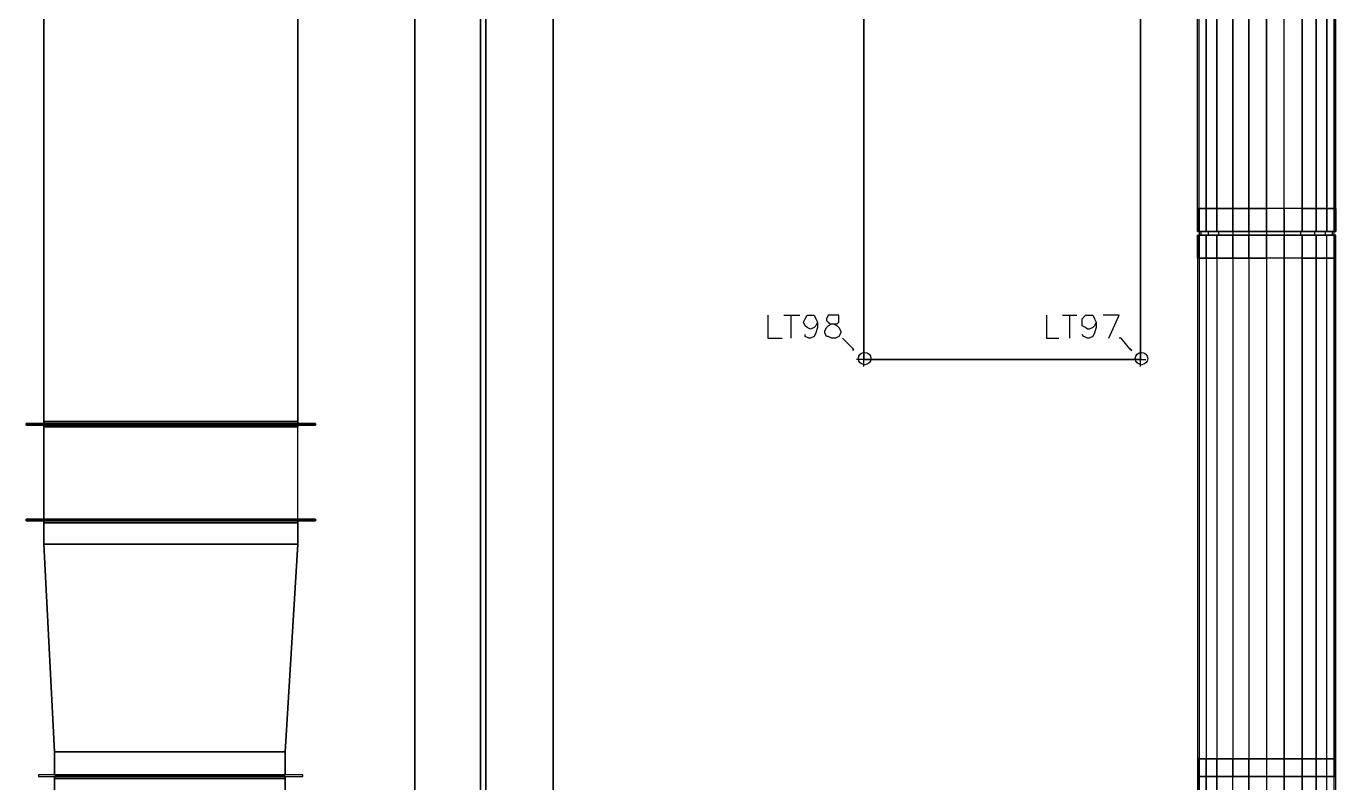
# Model space of a CAD drawing. Header units: metres. Extents: x 114 to 218, y 8 to 180.
# Drawn here: x 185.83 to 197.18, y 126.22 to 132.78 of the extents above; entities that cross this region are included whole.
import ezdxf

# ---------------------------------------------------------------- set-up
doc = ezdxf.new("R2010")
doc.units = ezdxf.units.M
doc.header["$MEASUREMENT"] = 0
for name, color, linetype in [('E-LIGHT', 7, 'Continuous'), ('E-LIGHT-CLRANCE', 7, 'Continuous'), ('E-TFP-LIGHT', 7, 'Continuous'), ('M-SA2S-Conn', 7, 'Continuous'), ('M-SA2S-Rect', 7, 'Continuous'), ('M-SA2S-Round', 7, 'Continuous'), ('M-SA2S-VAV', 7, 'Continuous'), ('S-3D-BEAM', 7, 'Continuous')]:
    doc.layers.add(name, color=color, linetype=linetype)

msp = doc.modelspace()

# ---------------------------------------------------------------- linework, layer by layer
at = {"layer": 'E-LIGHT', "color": 5, "true_color": 0x0000ff}
for points in [[(195.491, 129.894), (193.092, 129.894), (193.092, 134.693), (195.491, 134.693), (193.092, 134.693), (193.092, 129.894), (195.491, 129.894)], [(195.491, 134.693), (195.491, 129.894), (195.491, 134.693)], [(193.092, 129.894), (193.092, 129.894)], [(193.092, 129.894), (193.092, 129.894)], [(195.491, 129.894), (195.491, 129.894)], [(195.491, 129.894), (195.491, 129.894)]]:
    msp.add_lwpolyline(points, dxfattribs=at)
at = {"layer": 'E-LIGHT-CLRANCE', "color": 150, "true_color": 0x007fff}
for points in [[(195.491, 129.894), (193.092, 129.894), (193.092, 134.693), (195.491, 134.693), (193.092, 134.693), (193.092, 129.894), (195.491, 129.894)], [(195.491, 134.693), (195.491, 129.894), (195.491, 134.693)], [(193.092, 129.894), (193.092, 129.894)], [(193.092, 129.894), (193.092, 129.894)], [(195.491, 129.894), (195.491, 129.894)], [(195.491, 129.894), (195.491, 129.894)]]:
    msp.add_lwpolyline(points, dxfattribs=at)
at = {"layer": 'E-TFP-LIGHT', "color": 5, "true_color": 0x0000ff}
for points in [[(192.261, 130.278), (192.261, 130.078), (192.384, 130.078)], [(192.4, 130.278), (192.538, 130.278)], [(192.461, 130.278), (192.461, 130.078)], [(192.692, 130.217), (192.677, 130.186), (192.661, 130.17), (192.63, 130.155), (192.6, 130.17), (192.584, 130.186), (192.569, 130.217), (192.584, 130.247), (192.6, 130.278), (192.63, 130.278), (192.661, 130.278), (192.677, 130.247), (192.692, 130.217), (192.692, 130.17), (192.677, 130.124), (192.661, 130.093), (192.63, 130.078), (192.615, 130.078), (192.584, 130.093), (192.584, 130.109)], [(192.815, 130.278), (192.784, 130.278), (192.769, 130.247), (192.769, 130.232), (192.784, 130.217), (192.8, 130.201), (192.83, 130.201), (192.861, 130.186), (192.877, 130.17), (192.892, 130.14), (192.892, 130.124), (192.877, 130.093), (192.846, 130.078), (192.815, 130.078), (192.784, 130.093), (192.769, 130.093), (192.753, 130.124), (192.753, 130.14), (192.769, 130.17), (192.784, 130.186), (192.815, 130.201), (192.861, 130.201), (192.877, 130.217), (192.877, 130.232), (192.877, 130.247), (192.877, 130.278), (192.846, 130.278), (192.815, 130.278)], [(194.676, 130.278), (194.676, 130.078), (194.784, 130.078)], [(194.815, 130.278), (194.938, 130.278)], [(194.876, 130.278), (194.876, 130.078)], [(195.107, 130.217), (195.091, 130.186), (195.076, 130.17), (195.045, 130.155), (195.03, 130.155), (195.015, 130.17), (194.984, 130.186), (194.984, 130.217), (194.984, 130.247), (195.015, 130.278), (195.03, 130.278), (195.045, 130.278), (195.076, 130.278), (195.091, 130.247), (195.107, 130.217), (195.107, 130.17), (195.091, 130.124), (195.076, 130.093), (195.045, 130.078), (195.03, 130.078), (194.999, 130.093), (194.984, 130.109)], [(195.215, 130.078), (195.307, 130.278), (195.168, 130.278)], [(193, 129.986), (192.907, 130.078)], [(193, 129.986), (193, 129.97), (193, 129.97), (193, 129.986), (193, 129.986)], [(195.399, 129.986), (195.322, 130.078), (195.307, 130.078)], [(195.399, 129.986), (195.415, 129.97), (195.415, 129.97), (195.399, 129.986), (195.399, 129.986)], [(193.092, 129.832), (193.092, 129.894), (193.03, 129.894)], [(193.092, 129.94), (193.092, 129.894), (193.138, 129.894)], [(193.092, 129.894), (193.092, 129.894)], [(193.092, 129.894), (193.092, 129.894)], [(193.138, 129.894), (193.138, 129.894)], [(195.491, 129.832), (195.491, 129.894), (195.445, 129.894)], [(195.491, 129.94), (195.491, 129.894), (195.538, 129.894)], [(195.491, 129.894), (195.491, 129.894)], [(195.491, 129.894), (195.491, 129.894)], [(195.538, 129.894), (195.538, 129.894)]]:
    msp.add_lwpolyline(points, dxfattribs=at)
for centre in [(193.1, 129.901), (195.499, 129.901)]:
    msp.add_circle(centre, 0.0538, dxfattribs=at)
at = {"layer": 'M-SA2S-Conn', "color": 5, "true_color": 0x0000ff}
for points in [[(195.984, 131.201), (195.999, 131.201), (195.999, 131.001)], [(195.999, 131.201), (195.984, 131.201), (195.984, 131.001)], [(195.984, 131.201), (195.984, 131.201)], [(195.999, 131.201), (196.061, 131.201), (196.061, 131.001)], [(196.061, 131.201), (195.999, 131.201), (195.999, 131.001)], [(195.999, 131.201), (195.999, 131.201)], [(195.999, 131.201), (195.999, 131.201)], [(196.061, 131.201), (196.153, 131.201), (196.153, 131.001)], [(196.153, 131.201), (196.061, 131.201), (196.061, 131.001)], [(196.061, 131.201), (196.061, 131.201)], [(196.061, 131.201), (196.061, 131.201)], [(196.153, 131.201), (196.291, 131.201), (196.291, 131.001)], [(196.291, 131.201), (196.153, 131.201), (196.153, 131.001)], [(196.153, 131.201), (196.153, 131.201)], [(196.153, 131.201), (196.153, 131.201)], [(196.291, 131.201), (196.43, 131.201), (196.43, 131.001)], [(196.43, 131.201), (196.291, 131.201), (196.291, 131.001)], [(196.291, 131.201), (196.291, 131.201)], [(196.291, 131.201), (196.291, 131.201)], [(196.43, 131.201), (196.584, 131.201), (196.584, 131.001)], [(196.584, 131.201), (196.43, 131.201), (196.43, 131.001)], [(196.43, 131.201), (196.43, 131.201)], [(196.43, 131.201), (196.43, 131.201)], [(196.891, 131.201), (196.737, 131.201), (196.584, 131.201)], [(196.737, 131.201), (196.584, 131.201), (196.584, 131.001)], [(196.584, 131.201), (196.584, 131.201)], [(196.584, 131.201), (196.584, 131.201)], [(196.737, 131.201), (196.737, 131.001)], [(196.891, 131.201), (196.737, 131.201), (196.737, 131.001)], [(196.737, 131.201), (196.737, 131.201)], [(196.737, 131.201), (196.737, 131.201)], [(197.014, 131.201), (196.891, 131.201), (196.891, 131.001)], [(196.891, 131.001), (196.891, 131.201), (197.014, 131.201), (197.014, 131.001)], [(196.891, 131.201), (196.891, 131.201)], [(196.891, 131.201), (196.891, 131.201)], [(197.107, 131.201), (197.014, 131.201), (197.014, 131.001)], [(197.014, 131.201), (197.107, 131.201), (197.107, 131.001)], [(197.014, 131.201), (197.014, 131.201)], [(197.014, 131.201), (197.014, 131.201)], [(197.168, 131.201), (197.107, 131.201), (197.107, 131.001)], [(197.107, 131.201), (197.168, 131.201), (197.168, 131.001)], [(197.107, 131.201), (197.107, 131.201)], [(197.107, 131.201), (197.107, 131.201)], [(197.183, 131.201), (197.168, 131.201), (197.168, 131.001)], [(197.168, 131.201), (197.183, 131.201), (197.183, 131.001)], [(197.168, 131.201), (197.168, 131.201)], [(197.168, 131.201), (197.168, 131.201)], [(197.183, 131.201), (197.183, 131.201)], [(197.168, 131.001), (197.107, 131.001), (197.014, 131.001), (196.891, 131.001), (196.737, 131.001), (196.584, 131.001), (196.43, 131.001), (196.291, 131.001), (196.153, 131.001), (196.061, 131.001), (195.999, 131.001), (195.984, 131.001), (195.999, 131.001), (196.061, 131.001), (196.153, 131.001), (196.291, 131.001), (196.43, 131.001), (196.584, 131.001), (196.737, 131.001), (196.891, 131.001), (197.014, 131.001), (197.107, 131.001), (197.168, 131.001), (197.183, 131.001), (197.168, 131.001)], [(195.984, 131.001), (195.984, 131.001)], [(195.999, 131.001), (196.014, 131.001), (196.014, 130.97)], [(196.014, 131.001), (195.999, 131.001), (195.999, 130.97)], [(195.999, 131.001), (195.999, 131.001)], [(195.999, 131.001), (195.999, 131.001)], [(195.999, 131.001), (195.999, 131.001)], [(196.014, 131.001), (196.076, 131.001), (196.076, 130.97)], [(196.076, 131.001), (196.014, 131.001), (196.014, 130.97)], [(196.014, 131.001), (196.014, 131.001)], [(196.014, 131.001), (196.014, 131.001)], [(196.061, 131.001), (196.061, 131.001)], [(196.061, 131.001), (196.061, 131.001)], [(196.076, 131.001), (196.168, 131.001), (196.168, 130.97)], [(196.168, 131.001), (196.076, 131.001), (196.076, 130.97)], [(196.076, 131.001), (196.076, 131.001)], [(196.076, 131.001), (196.076, 131.001)], [(196.153, 131.001), (196.153, 131.001)], [(196.153, 131.001), (196.153, 131.001)], [(196.168, 131.001), (196.291, 131.001), (196.291, 130.97)], [(196.291, 131.001), (196.168, 131.001), (196.168, 130.97)], [(196.168, 131.001), (196.168, 131.001)], [(196.168, 131.001), (196.168, 131.001)], [(196.291, 131.001), (196.43, 131.001), (196.43, 130.97)], [(196.43, 131.001), (196.291, 131.001), (196.291, 130.97)], [(196.291, 131.001), (196.291, 131.001)], [(196.291, 131.001), (196.291, 131.001)], [(196.291, 131.001), (196.291, 131.001)], [(196.291, 131.001), (196.291, 131.001)], [(196.43, 131.001), (196.584, 131.001), (196.584, 130.97)], [(196.584, 131.001), (196.43, 131.001), (196.43, 130.97)], [(196.43, 131.001), (196.43, 131.001)], [(196.43, 131.001), (196.43, 131.001)], [(196.43, 131.001), (196.43, 131.001)], [(196.43, 131.001), (196.43, 131.001)], [(196.584, 131.001), (196.737, 131.001), (196.737, 130.97)], [(196.737, 131.001), (196.584, 131.001), (196.584, 130.97)], [(196.584, 131.001), (196.584, 131.001)], [(196.584, 131.001), (196.584, 131.001)], [(196.584, 131.001), (196.584, 131.001)], [(196.584, 131.001), (196.584, 131.001)], [(196.737, 131.001), (196.876, 131.001), (196.876, 130.97)], [(196.876, 131.001), (196.737, 131.001), (196.737, 130.97)], [(196.737, 131.001), (196.737, 131.001)], [(196.737, 131.001), (196.737, 131.001)], [(196.737, 131.001), (196.737, 131.001)], [(196.737, 131.001), (196.737, 131.001)], [(196.876, 131.001), (196.999, 131.001), (196.999, 130.97)], [(196.999, 131.001), (196.876, 131.001), (196.876, 130.97)], [(196.876, 131.001), (196.876, 131.001)], [(196.876, 131.001), (196.876, 131.001)], [(196.891, 131.001), (196.891, 131.001)], [(196.891, 131.001), (196.891, 131.001)], [(196.999, 131.001), (197.091, 131.001), (197.091, 130.97)], [(197.091, 131.001), (196.999, 131.001), (196.999, 130.97)], [(196.999, 131.001), (196.999, 131.001)], [(196.999, 131.001), (196.999, 131.001)], [(197.014, 131.001), (197.014, 131.001)], [(197.014, 131.001), (197.014, 131.001)], [(197.168, 131.001), (197.153, 131.001), (197.091, 131.001)], [(197.153, 131.001), (197.091, 131.001), (197.091, 130.97)], [(197.091, 131.001), (197.091, 131.001)], [(197.091, 131.001), (197.091, 131.001)], [(197.107, 131.001), (197.107, 131.001)], [(197.107, 131.001), (197.107, 131.001)], [(197.153, 131.001), (197.153, 130.97)], [(197.168, 130.97), (197.168, 131.001), (197.153, 131.001), (197.153, 130.97)], [(197.153, 131.001), (197.153, 131.001)], [(197.153, 131.001), (197.153, 131.001)], [(197.168, 131.001), (197.168, 131.001)], [(197.168, 131.001), (197.168, 131.001)], [(197.168, 131.001), (197.168, 131.001)], [(197.183, 131.001), (197.183, 131.001)], [(195.984, 130.77), (195.999, 130.77), (195.999, 130.97)], [(195.999, 130.77), (195.984, 130.77), (195.984, 130.97)], [(196.737, 130.97), (196.891, 130.97), (197.014, 130.97), (197.107, 130.97), (197.168, 130.97), (197.183, 130.97), (197.168, 130.97), (197.107, 130.97), (197.014, 130.97), (196.891, 130.97), (196.737, 130.97), (196.584, 130.97), (196.43, 130.97), (196.291, 130.97), (196.153, 130.97), (196.061, 130.97), (195.999, 130.97), (195.984, 130.97), (195.999, 130.97), (196.061, 130.97), (196.153, 130.97), (196.291, 130.97), (196.43, 130.97), (196.584, 130.97), (196.737, 130.97)], [(195.984, 130.97), (195.984, 130.97)], [(195.999, 130.77), (196.061, 130.77), (196.061, 130.97)], [(196.061, 130.77), (195.999, 130.77), (195.999, 130.97)], [(196.014, 130.97), (195.999, 130.97), (196.014, 130.97), (196.076, 130.97), (196.168, 130.97), (196.291, 130.97), (196.43, 130.97), (196.584, 130.97), (196.737, 130.97), (196.876, 130.97), (196.999, 130.97), (197.091, 130.97), (197.153, 130.97), (197.168, 130.97), (197.153, 130.97), (197.091, 130.97), (196.999, 130.97), (196.876, 130.97), (196.737, 130.97), (196.584, 130.97), (196.43, 130.97), (196.291, 130.97), (196.168, 130.97), (196.076, 130.97), (196.014, 130.97)], [(195.999, 130.97), (195.999, 130.97)], [(195.999, 130.97), (195.999, 130.97)], [(195.999, 130.97), (195.999, 130.97)], [(196.014, 130.97), (196.014, 130.97)], [(196.014, 130.97), (196.014, 130.97)], [(196.061, 130.77), (196.153, 130.77), (196.153, 130.97)], [(196.153, 130.77), (196.061, 130.77), (196.061, 130.97)], [(196.061, 130.97), (196.061, 130.97)], [(196.061, 130.97), (196.061, 130.97)], [(196.076, 130.97), (196.076, 130.97)], [(196.076, 130.97), (196.076, 130.97)], [(196.153, 130.77), (196.291, 130.77), (196.291, 130.97)], [(196.291, 130.77), (196.153, 130.77), (196.153, 130.97)], [(196.153, 130.97), (196.153, 130.97)], [(196.153, 130.97), (196.153, 130.97)], [(196.168, 130.97), (196.168, 130.97)], [(196.168, 130.97), (196.168, 130.97)], [(196.291, 130.77), (196.43, 130.77), (196.43, 130.97)], [(196.43, 130.77), (196.291, 130.77), (196.291, 130.97)], [(196.291, 130.97), (196.291, 130.97)], [(196.291, 130.97), (196.291, 130.97)], [(196.291, 130.97), (196.291, 130.97)], [(196.291, 130.97), (196.291, 130.97)], [(196.43, 130.77), (196.584, 130.77), (196.584, 130.97)], [(196.584, 130.77), (196.43, 130.77), (196.43, 130.97)], [(196.43, 130.97), (196.43, 130.97)], [(196.43, 130.97), (196.43, 130.97)], [(196.43, 130.97), (196.43, 130.97)], [(196.43, 130.97), (196.43, 130.97)], [(196.737, 130.77), (196.584, 130.77), (196.584, 130.97)], [(196.584, 130.97), (196.584, 130.97)], [(196.584, 130.97), (196.584, 130.97)], [(196.584, 130.97), (196.584, 130.97)], [(196.584, 130.97), (196.584, 130.97)], [(196.737, 130.77), (196.737, 130.97)], [(196.891, 130.77), (196.737, 130.77), (196.737, 130.97)], [(196.737, 130.97), (196.737, 130.97)], [(196.737, 130.97), (196.737, 130.97)], [(196.737, 130.97), (196.737, 130.97)], [(196.737, 130.97), (196.737, 130.97)], [(196.876, 130.97), (196.876, 130.97)], [(196.876, 130.97), (196.876, 130.97)], [(197.014, 130.77), (196.891, 130.77), (196.891, 130.97)], [(196.891, 130.97), (196.891, 130.77), (197.014, 130.77), (197.014, 130.97)], [(196.891, 130.97), (196.891, 130.97)], [(196.891, 130.97), (196.891, 130.97)], [(196.999, 130.97), (196.999, 130.97)], [(196.999, 130.97), (196.999, 130.97)], [(197.107, 130.77), (197.014, 130.77), (197.014, 130.97)], [(197.014, 130.77), (197.107, 130.77), (197.107, 130.97)], [(197.014, 130.97), (197.014, 130.97)], [(197.014, 130.97), (197.014, 130.97)], [(197.091, 130.97), (197.091, 130.97)], [(197.091, 130.97), (197.091, 130.97)], [(197.168, 130.77), (197.107, 130.77), (197.107, 130.97)], [(197.107, 130.77), (197.168, 130.77), (197.168, 130.97)], [(197.107, 130.97), (197.107, 130.97)], [(197.107, 130.97), (197.107, 130.97)], [(197.153, 130.97), (197.153, 130.97)], [(197.153, 130.97), (197.153, 130.97)], [(197.183, 130.77), (197.168, 130.77), (197.168, 130.97)], [(197.168, 130.77), (197.183, 130.77), (197.183, 130.97)], [(197.168, 130.97), (197.168, 130.97)], [(197.168, 130.97), (197.168, 130.97)], [(197.168, 130.97), (197.168, 130.97)], [(197.183, 130.97), (197.183, 130.97)], [(195.984, 130.77), (195.984, 130.77)], [(195.999, 130.77), (195.999, 130.77)], [(195.999, 130.77), (195.999, 130.77)], [(196.061, 130.77), (196.061, 130.77)], [(196.061, 130.77), (196.061, 130.77)], [(196.153, 130.77), (196.153, 130.77)], [(196.153, 130.77), (196.153, 130.77)], [(196.291, 130.77), (196.291, 130.77)], [(196.291, 130.77), (196.291, 130.77)], [(196.43, 130.77), (196.43, 130.77)], [(196.43, 130.77), (196.43, 130.77)], [(196.891, 130.77), (196.737, 130.77), (196.584, 130.77)], [(196.584, 130.77), (196.584, 130.77)], [(196.584, 130.77), (196.584, 130.77)], [(196.737, 130.77), (196.737, 130.77)], [(196.737, 130.77), (196.737, 130.77)], [(196.891, 130.77), (196.891, 130.77)], [(196.891, 130.77), (196.891, 130.77)], [(197.014, 130.77), (197.014, 130.77)], [(197.014, 130.77), (197.014, 130.77)], [(197.107, 130.77), (197.107, 130.77)], [(197.107, 130.77), (197.107, 130.77)], [(197.168, 130.77), (197.168, 130.77)], [(197.168, 130.77), (197.168, 130.77)], [(197.183, 130.77), (197.183, 130.77)], [(185.832, 129.34), (185.832, 129.324), (185.832, 129.34)], [(185.832, 129.34), (188.339, 129.34), (185.832, 129.34)], [(185.832, 129.34), (185.832, 129.34)], [(185.832, 129.34), (185.832, 129.34)], [(188.339, 129.324), (185.832, 129.324), (188.339, 129.324)], [(185.832, 129.324), (185.832, 129.324)], [(185.832, 129.324), (185.832, 129.324)], [(188.185, 129.34), (188.185, 129.355), (185.986, 129.355), (188.185, 129.355), (188.185, 129.34)], [(185.986, 129.34), (185.986, 129.355), (185.986, 129.34)], [(185.986, 129.355), (185.986, 129.355)], [(185.986, 129.34), (188.185, 129.34), (185.986, 129.34)], [(185.986, 129.34), (185.986, 129.34)], [(185.986, 129.34), (185.986, 129.34)], [(188.185, 129.324), (188.185, 129.309), (185.986, 129.309), (188.185, 129.309), (188.185, 129.324)], [(185.986, 129.324), (185.986, 129.309), (185.986, 129.324)], [(185.986, 129.324), (188.185, 129.324), (185.986, 129.324)], [(185.986, 129.324), (185.986, 129.324)], [(185.986, 129.324), (185.986, 129.324)], [(185.986, 129.309), (185.986, 129.309)], [(188.185, 129.355), (188.185, 129.355)], [(188.185, 129.34), (188.185, 129.34)], [(188.185, 129.34), (188.185, 129.34)], [(188.185, 129.324), (188.185, 129.324)], [(188.185, 129.324), (188.185, 129.324)], [(188.185, 129.309), (188.185, 129.309)], [(188.339, 129.324), (188.339, 129.34), (188.339, 129.324)], [(188.339, 129.34), (188.339, 129.34)], [(188.339, 129.34), (188.339, 129.34)], [(188.339, 129.324), (188.339, 129.324)], [(188.339, 129.324), (188.339, 129.324)], [(185.832, 128.509), (185.832, 128.494), (185.832, 128.509)], [(185.832, 128.509), (188.339, 128.509), (185.832, 128.509)], [(185.832, 128.509), (185.832, 128.509)], [(185.832, 128.509), (185.832, 128.509)], [(188.185, 128.509), (185.986, 128.509), (188.185, 128.509)], [(185.986, 128.509), (185.986, 128.509)], [(188.185, 128.509), (185.986, 128.509), (188.185, 128.509)], [(185.986, 128.509), (185.986, 128.509)], [(185.986, 128.509), (185.986, 128.509)], [(185.986, 128.509), (185.986, 128.509)], [(188.185, 128.509), (188.185, 128.509)], [(188.185, 128.509), (188.185, 128.509)], [(188.185, 128.509), (188.185, 128.509)], [(188.339, 128.494), (188.339, 128.509), (188.339, 128.494)], [(188.339, 128.509), (188.339, 128.509)], [(188.339, 128.509), (188.339, 128.509)], [(188.339, 128.494), (185.832, 128.494), (188.339, 128.494)], [(185.832, 128.494), (185.832, 128.494)], [(185.832, 128.494), (185.832, 128.494)], [(185.986, 128.494), (185.986, 128.478), (188.185, 128.478), (185.986, 128.478), (185.986, 128.494)], [(188.185, 128.494), (185.986, 128.494), (188.185, 128.494)], [(185.986, 128.494), (185.986, 128.494)], [(185.986, 128.494), (185.986, 128.494)], [(185.986, 128.478), (185.986, 128.478)], [(188.185, 128.494), (188.185, 128.478), (188.185, 128.494)], [(188.185, 128.494), (188.185, 128.494)], [(188.185, 128.494), (188.185, 128.494)], [(188.185, 128.478), (188.185, 128.478)], [(188.339, 128.494), (188.339, 128.494)], [(188.339, 128.494), (188.339, 128.494)], [(185.939, 126.279), (188.231, 126.279), (188.231, 126.294), (185.939, 126.294), (185.939, 126.279)], [(188.231, 126.294), (185.939, 126.294), (185.939, 126.279), (188.231, 126.279), (188.231, 126.294)], [(185.939, 126.294), (185.939, 126.294)], [(185.939, 126.294), (185.939, 126.294)], [(185.939, 126.294), (185.939, 126.294)], [(185.939, 126.279), (185.939, 126.279)], [(185.939, 126.279), (185.939, 126.279)], [(185.939, 126.279), (185.939, 126.279)], [(188.077, 126.294), (186.078, 126.294), (188.077, 126.294)], [(186.078, 126.294), (186.078, 126.294), (188.077, 126.294), (186.078, 126.294)], [(186.078, 126.294), (186.078, 126.294)], [(186.078, 126.294), (186.078, 126.294)], [(186.078, 126.294), (186.078, 126.294)], [(186.078, 126.263), (186.078, 126.279), (188.077, 126.279), (188.077, 126.263), (188.077, 126.279), (186.078, 126.279), (186.078, 126.263)], [(186.078, 126.279), (186.078, 126.279)], [(186.078, 126.279), (186.078, 126.279)], [(186.078, 126.279), (186.078, 126.279)], [(188.077, 126.263), (186.078, 126.263), (188.077, 126.263)], [(186.078, 126.263), (186.078, 126.263)], [(188.077, 126.294), (188.077, 126.294)], [(188.077, 126.294), (188.077, 126.294)], [(188.077, 126.294), (188.077, 126.294)], [(188.077, 126.279), (188.077, 126.279)], [(188.077, 126.263), (188.077, 126.263)], [(188.077, 126.263), (188.077, 126.263)], [(188.231, 126.294), (188.231, 126.294)], [(188.231, 126.294), (188.231, 126.294)], [(188.231, 126.279), (188.231, 126.279)], [(188.231, 126.279), (188.231, 126.279)]]:
    msp.add_lwpolyline(points, dxfattribs=at)
at = {"layer": 'M-SA2S-Rect', "color": 5, "true_color": 0x0000ff}
for points in [[(185.986, 135.246), (188.185, 135.246), (188.185, 129.34), (188.185, 135.246), (185.986, 135.246), (185.986, 129.34), (185.986, 135.246)], [(188.185, 129.34), (185.986, 129.34), (188.185, 129.34)], [(185.986, 129.34), (185.986, 129.34)], [(185.986, 129.324), (188.185, 129.324), (185.986, 129.324)], [(185.986, 129.324), (185.986, 128.509)], [(185.986, 128.509), (185.986, 129.324)], [(185.986, 129.324), (185.986, 129.324)], [(188.185, 129.34), (188.185, 129.34)], [(188.185, 128.509), (188.185, 129.324)], [(188.185, 128.509), (188.185, 129.324)], [(188.185, 129.324), (188.185, 129.324)], [(188.185, 128.509), (185.986, 128.509), (188.185, 128.509)], [(185.986, 128.509), (185.986, 128.509)], [(188.185, 128.509), (188.185, 128.509)], [(188.077, 126.494), (188.185, 128.294), (188.077, 126.494), (186.078, 126.494), (185.986, 128.294), (188.185, 128.294), (188.185, 128.494), (185.986, 128.494), (188.185, 128.494), (188.185, 128.294), (185.986, 128.294), (185.986, 128.494), (185.986, 128.294), (186.078, 126.494), (188.077, 126.494)], [(185.986, 128.494), (185.986, 128.494)], [(188.185, 128.494), (188.185, 128.494)], [(185.986, 128.294), (185.986, 128.294)], [(185.986, 128.294), (185.986, 128.294)], [(188.185, 128.294), (188.185, 128.294)], [(188.185, 128.294), (188.185, 128.294)], [(188.077, 126.294), (186.078, 126.294), (186.078, 126.494), (186.078, 126.294), (188.077, 126.294), (188.077, 126.494), (188.077, 126.294)], [(186.078, 126.494), (186.078, 126.494)], [(188.077, 126.494), (188.077, 126.494)], [(188.077, 126.494), (188.077, 126.494)], [(186.078, 126.294), (186.078, 126.294)], [(188.077, 126.294), (188.077, 126.294)]]:
    msp.add_lwpolyline(points, dxfattribs=at)
at = {"layer": 'M-SA2S-Round', "color": 5, "true_color": 0x0000ff}
for points in [[(196.061, 131.001), (195.999, 131.001), (195.999, 137), (195.984, 137)], [(195.984, 131.001), (195.999, 131.001), (195.999, 137), (196.061, 137), (196.061, 131.001), (195.999, 131.001), (195.984, 131.001), (195.984, 137), (195.999, 137)], [(196.153, 131.001), (196.061, 131.001), (196.061, 137), (195.999, 137)], [(196.291, 131.001), (196.153, 131.001), (196.153, 137), (196.061, 137)], [(196.061, 137), (196.153, 137), (196.153, 131.001), (196.061, 131.001)], [(196.43, 131.001), (196.291, 131.001), (196.291, 137), (196.153, 137)], [(196.153, 137), (196.291, 137), (196.291, 131.001), (196.153, 131.001)], [(196.584, 131.001), (196.43, 131.001), (196.43, 137), (196.291, 137)], [(196.291, 137), (196.43, 137), (196.43, 131.001), (196.291, 131.001)], [(196.737, 131.001), (196.584, 131.001), (196.584, 137), (196.43, 137)], [(196.43, 137), (196.584, 137), (196.584, 131.001), (196.43, 131.001)], [(196.584, 131.001), (196.737, 131.001), (196.737, 137), (196.891, 137), (196.891, 131.001), (196.737, 131.001)], [(196.891, 131.001), (196.737, 131.001), (196.737, 137), (196.584, 137)], [(197.014, 131.001), (196.891, 131.001), (196.891, 137), (196.737, 137)], [(196.891, 137), (197.014, 137), (197.014, 131.001), (196.891, 131.001)], [(197.107, 131.001), (197.014, 131.001), (197.014, 137), (196.891, 137)], [(197.014, 137), (197.107, 137), (197.107, 131.001), (197.014, 131.001)], [(197.168, 131.001), (197.107, 131.001), (197.107, 137), (197.014, 137)], [(197.107, 137), (197.168, 137), (197.168, 131.001), (197.107, 131.001)], [(197.183, 131.001), (197.168, 131.001), (197.168, 137), (197.107, 137)], [(197.168, 131.001), (197.183, 131.001), (197.183, 137), (197.168, 137), (197.183, 137)], [(195.984, 131.001), (195.984, 131.001)], [(195.999, 131.001), (195.999, 131.001)], [(195.999, 131.001), (195.999, 131.001)], [(196.061, 131.001), (196.061, 131.001)], [(196.061, 131.001), (196.061, 131.001)], [(196.153, 131.001), (196.153, 131.001)], [(196.153, 131.001), (196.153, 131.001)], [(196.291, 131.001), (196.291, 131.001)], [(196.291, 131.001), (196.291, 131.001)], [(196.43, 131.001), (196.43, 131.001)], [(196.43, 131.001), (196.43, 131.001)], [(196.584, 131.001), (196.584, 131.001)], [(196.584, 131.001), (196.584, 131.001)], [(196.737, 131.001), (196.737, 131.001)], [(196.737, 131.001), (196.737, 131.001)], [(196.891, 131.001), (196.891, 131.001)], [(196.891, 131.001), (196.891, 131.001)], [(197.014, 131.001), (197.014, 131.001)], [(197.014, 131.001), (197.014, 131.001)], [(197.107, 131.001), (197.107, 131.001)], [(197.107, 131.001), (197.107, 131.001)], [(197.168, 131.001), (197.168, 131.001)], [(197.168, 131.001), (197.168, 131.001)], [(197.183, 131.001), (197.183, 131.001)], [(195.999, 130.97), (195.984, 130.97), (195.984, 126.279), (195.999, 126.279)], [(195.984, 130.97), (195.999, 130.97), (195.999, 126.279), (195.984, 126.279)], [(195.984, 130.97), (195.984, 130.97)], [(196.061, 130.97), (195.999, 130.97), (195.999, 126.279), (196.061, 126.279)], [(195.999, 130.97), (196.061, 130.97), (196.061, 126.279), (195.999, 126.279)], [(195.999, 130.97), (195.999, 130.97)], [(195.999, 130.97), (195.999, 130.97)], [(196.153, 130.97), (196.061, 130.97), (196.061, 126.279), (196.153, 126.279)], [(196.061, 130.97), (196.153, 130.97), (196.153, 126.279), (196.061, 126.279)], [(196.061, 130.97), (196.061, 130.97)], [(196.061, 130.97), (196.061, 130.97)], [(196.291, 130.97), (196.153, 130.97), (196.153, 126.279), (196.291, 126.279)], [(196.153, 130.97), (196.291, 130.97), (196.291, 126.279), (196.153, 126.279)], [(196.153, 130.97), (196.153, 130.97)], [(196.153, 130.97), (196.153, 130.97)], [(196.43, 130.97), (196.291, 130.97), (196.291, 126.279), (196.43, 126.279)], [(196.291, 130.97), (196.43, 130.97), (196.43, 126.279), (196.291, 126.279)], [(196.291, 130.97), (196.291, 130.97)], [(196.291, 130.97), (196.291, 130.97)], [(196.584, 130.97), (196.43, 130.97), (196.43, 126.279), (196.584, 126.279)], [(196.43, 130.97), (196.584, 130.97), (196.584, 126.279), (196.43, 126.279)], [(196.43, 130.97), (196.43, 130.97)], [(196.43, 130.97), (196.43, 130.97)], [(196.584, 130.97), (196.737, 130.97)], [(196.737, 130.97), (196.584, 130.97), (196.584, 126.279), (196.737, 126.279)], [(196.584, 130.97), (196.584, 130.97)], [(196.584, 130.97), (196.584, 130.97)], [(196.891, 126.279), (196.737, 126.279), (196.737, 130.97), (196.891, 130.97), (197.014, 130.97)], [(196.891, 130.97), (196.737, 130.97), (196.737, 126.279), (196.891, 126.279)], [(196.737, 130.97), (196.737, 130.97)], [(196.737, 130.97), (196.737, 130.97)], [(197.014, 126.279), (196.891, 126.279), (196.891, 130.97)], [(197.014, 130.97), (196.891, 130.97), (196.891, 126.279), (197.014, 126.279)], [(196.891, 130.97), (196.891, 130.97)], [(196.891, 130.97), (196.891, 130.97)], [(197.107, 126.279), (197.014, 126.279), (197.014, 130.97), (197.107, 130.97), (197.168, 130.97)], [(197.107, 126.279), (197.168, 126.279), (197.168, 130.97), (197.107, 130.97), (197.014, 130.97), (197.014, 126.279), (197.107, 126.279), (197.107, 130.97)], [(197.014, 130.97), (197.014, 130.97)], [(197.014, 130.97), (197.014, 130.97)], [(197.168, 126.279), (197.107, 126.279), (197.107, 130.97)], [(197.107, 130.97), (197.107, 130.97)], [(197.107, 130.97), (197.107, 130.97)], [(197.168, 130.97), (197.183, 130.97), (197.168, 130.97), (197.168, 126.279), (197.183, 126.279)], [(197.168, 126.279), (197.183, 126.279), (197.183, 130.97)], [(197.168, 130.97), (197.168, 130.97)], [(197.168, 130.97), (197.168, 130.97)], [(197.183, 130.97), (197.183, 130.97)], [(195.984, 126.433), (195.984, 126.11), (195.999, 126.11), (195.999, 126.433), (195.999, 126.11), (196.061, 126.094)], [(197.107, 126.433), (197.014, 126.433), (196.891, 126.433), (196.737, 126.433), (196.584, 126.433), (196.43, 126.433), (196.291, 126.433), (196.153, 126.433), (196.061, 126.433), (195.999, 126.433), (195.984, 126.433), (195.999, 126.433), (196.061, 126.433), (196.153, 126.433), (196.291, 126.433), (196.43, 126.433), (196.584, 126.433), (196.737, 126.433), (196.891, 126.433), (197.014, 126.433), (197.107, 126.433), (197.168, 126.433), (197.183, 126.433), (197.168, 126.433), (197.107, 126.433)], [(195.984, 126.433), (195.984, 126.433)], [(195.999, 126.433), (195.999, 126.433)], [(195.999, 126.433), (195.999, 126.433)], [(196.061, 126.433), (196.061, 126.094), (196.153, 126.079)], [(196.061, 126.094), (196.061, 126.433)], [(196.061, 126.433), (196.061, 126.433)], [(196.061, 126.433), (196.061, 126.433)], [(196.153, 126.433), (196.153, 126.079), (196.291, 126.048), (196.291, 126.433)], [(196.291, 126.048), (196.153, 126.079), (196.153, 126.433)], [(196.153, 126.433), (196.153, 126.433)], [(196.153, 126.433), (196.153, 126.433)], [(196.43, 126.017), (196.291, 126.048), (196.291, 126.433)], [(196.291, 126.433), (196.291, 126.433)], [(196.291, 126.433), (196.291, 126.433)], [(196.43, 126.433), (196.43, 126.017), (196.584, 125.987)], [(196.584, 126.433), (196.584, 125.987), (196.43, 126.017), (196.43, 126.433)], [(196.43, 126.433), (196.43, 126.433)], [(196.43, 126.433), (196.43, 126.433)], [(196.584, 126.433), (196.584, 125.987), (196.737, 125.956)], [(196.584, 126.433), (196.584, 126.433)], [(196.584, 126.433), (196.584, 126.433)], [(196.737, 125.956), (196.737, 126.433)], [(196.737, 126.433), (196.737, 125.956), (196.891, 125.925)], [(196.737, 126.433), (196.737, 126.433)], [(196.737, 126.433), (196.737, 126.433)], [(197.014, 125.91), (196.891, 125.925), (196.891, 126.433)], [(196.891, 126.433), (196.891, 125.925), (197.014, 125.91)], [(196.891, 126.433), (196.891, 126.433)], [(196.891, 126.433), (196.891, 126.433)], [(197.107, 125.879), (197.014, 125.91), (197.014, 126.433)], [(197.014, 126.433), (197.014, 125.91), (197.107, 125.879), (197.107, 126.433)], [(197.014, 126.433), (197.014, 126.433)], [(197.014, 126.433), (197.014, 126.433)], [(197.168, 125.879), (197.107, 125.879), (197.107, 126.433)], [(197.107, 125.879), (197.168, 125.879), (197.168, 126.433)], [(197.107, 126.433), (197.107, 126.433)], [(197.107, 126.433), (197.107, 126.433)], [(197.183, 125.864), (197.168, 125.879), (197.168, 126.433)], [(197.168, 125.879), (197.183, 125.864), (197.183, 126.433)], [(197.168, 126.433), (197.168, 126.433)], [(197.168, 126.433), (197.168, 126.433)], [(197.183, 126.433), (197.183, 126.433)], [(195.984, 126.279), (195.984, 126.279)], [(195.999, 126.279), (195.999, 126.279)], [(195.999, 126.279), (195.999, 126.279)], [(196.061, 126.279), (196.061, 126.279)], [(196.061, 126.279), (196.061, 126.279)], [(196.153, 126.279), (196.153, 126.279)], [(196.153, 126.279), (196.153, 126.279)], [(196.291, 126.279), (196.291, 126.279)], [(196.291, 126.279), (196.291, 126.279)], [(196.43, 126.279), (196.43, 126.279)], [(196.43, 126.279), (196.43, 126.279)], [(196.737, 126.279), (196.584, 126.279)], [(196.584, 126.279), (196.584, 126.279)], [(196.584, 126.279), (196.584, 126.279)], [(196.737, 126.279), (196.737, 126.279)], [(196.737, 126.279), (196.737, 126.279)], [(196.891, 126.279), (196.891, 126.279)], [(196.891, 126.279), (196.891, 126.279)], [(197.014, 126.279), (197.014, 126.279)], [(197.014, 126.279), (197.014, 126.279)], [(197.107, 126.279), (197.107, 126.279)], [(197.107, 126.279), (197.107, 126.279)], [(197.168, 126.279), (197.168, 126.279)], [(197.168, 126.279), (197.168, 126.279)], [(197.183, 126.279), (197.183, 126.279)]]:
    msp.add_lwpolyline(points, dxfattribs=at)
at = {"layer": 'M-SA2S-VAV', "color": 1, "true_color": 0xff0000}
for points in [[(188.077, 126.279), (186.078, 126.279), (186.078, 124.725), (186.078, 126.279), (188.077, 126.279)], [(186.078, 126.279), (186.078, 126.279)], [(186.078, 126.279), (186.078, 126.279)], [(188.077, 124.725), (188.077, 126.279), (188.077, 124.725)], [(188.077, 126.279), (188.077, 126.279)], [(188.077, 126.279), (188.077, 126.279)]]:
    msp.add_lwpolyline(points, dxfattribs=at)
at = {"layer": 'S-3D-BEAM', "color": 4, "true_color": 0x00ffff}
for points in [[(189.2, 162.011), (190.4, 162.011), (190.4, 162.011), (190.4, 107.836), (189.2, 107.836), (189.2, 162.011)], [(189.2, 107.836), (189.2, 162.011), (189.2, 107.836)], [(189.769, 162.011), (189.2, 162.011), (189.2, 162.011), (189.2, 107.836), (189.769, 107.836), (189.769, 162.011)], [(189.2, 162.011), (189.769, 162.011), (189.769, 162.011), (189.769, 107.836), (189.2, 107.836), (189.2, 162.011)], [(189.2, 107.836), (189.2, 162.011), (189.2, 107.836)], [(190.4, 162.011), (189.2, 162.011), (189.2, 162.011), (189.2, 107.836), (190.4, 107.836), (190.4, 162.011)], [(189.816, 162.011), (190.4, 162.011), (189.816, 162.011), (189.816, 162.011), (189.816, 107.836), (190.4, 107.836), (190.4, 162.011), (190.4, 162.011), (189.2, 162.011), (189.769, 162.011)], [(189.769, 107.836), (189.769, 162.011), (189.769, 107.836)], [(189.816, 162.011), (190.4, 162.011), (190.4, 162.011), (190.4, 107.836), (189.816, 107.836), (189.816, 162.011)], [(189.816, 107.836), (189.816, 162.011), (189.816, 107.836)], [(190.4, 107.836), (190.4, 162.011), (190.4, 107.836)], [(190.4, 107.836), (190.4, 162.011), (190.4, 107.836)]]:
    msp.add_lwpolyline(points, dxfattribs=at)

doc.saveas('drawing.dxf')
